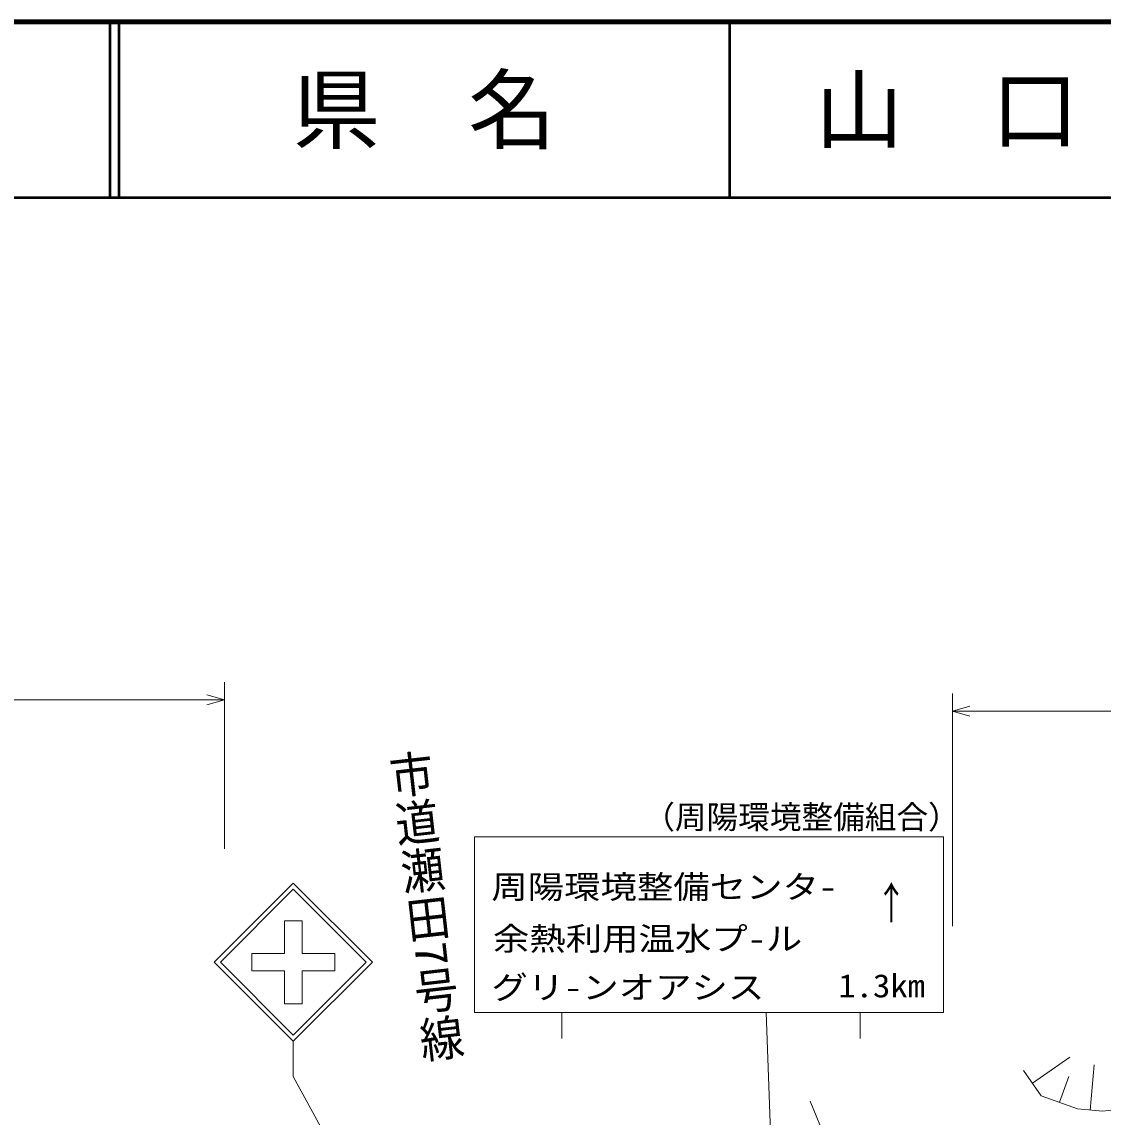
# Model space of a CAD drawing. Units: millimetres, scale not verified. Extents: x 40000 to 680000, y 20000 to 380000.
# Drawn here: x 292740 to 354250, y 317674 to 380000 of the extents above; entities that cross this region are included whole.
import ezdxf
from ezdxf.enums import TextEntityAlignment as Align

# ---------------------------------------------------------------- set-up
doc = ezdxf.new("R2010")
doc.units = ezdxf.units.MM
doc.header["$LTSCALE"] = 1000
for name, color, linetype, lineweight in [('M-BGD', 7, 'Continuous', 13), ('M-STR-HTXT', 7, 'Continuous', 13), ('M-STR-STRC', 7, 'Continuous', 13), ('M-TTL', 2, 'Continuous', 140), ('M-TTL-LINE', 7, 'Continuous', 50)]:
    doc.layers.add(name, color=color, linetype=linetype, lineweight=lineweight)
doc.layers.add('M-BGD-HTXT', color=7, linetype='Continuous')
doc.layers.add('M-TTL-TXT', color=7, linetype='Continuous')
doc.styles.add('@ＭＳ ゴシック', font='')
doc.styles.add('ＭＳ ゴシック', font='')
doc.styles.get('@ＭＳ ゴシック').set_extended_font_data('@MS Gothic')
doc.styles.get('ＭＳ ゴシック').set_extended_font_data('MS Gothic')

msp = doc.modelspace()

# ---------------------------------------------------------------- linework, layer by layer
at = {"layer": 'M-BGD'}
for p, q in [((350227, 319611), (352351, 321089)), ((353515, 318077), (353738, 320645)), ((350728, 318891), (349726, 320331)), ((351761, 318515), (352294, 319981)), ((341652, 308684), (337578, 318578)), ((352795, 318140), (350728, 318891)), ((354235, 318015), (352795, 318140)), ((357303, 318390), (354235, 318015))]:
    msp.add_line(p, q, dxfattribs=at)
at = {"layer": 'M-STR-HTXT'}
for p, q in [((304268, 342423), (304268, 332941)), ((303268, 341703), (304268, 341423)), ((345673, 328545), (345673, 341773)), ((102419, 341423), (304268, 341423)), ((304268, 341423), (303268, 341143)), ((345673, 340773), (346673, 341053)), ((346673, 340493), (345673, 340773)), ((345673, 340773), (568875, 340773))]:
    msp.add_line(p, q, dxfattribs=at)
at = {"layer": 'M-STR-STRC'}
for p, q in [((318492, 333621), (345168, 333621)), ((318492, 323621), (318492, 333621)), ((345168, 333621), (345168, 323621)), ((303677, 326489), (308177, 330989)), ((312677, 326489), (308177, 330989)), ((304030, 326489), (308177, 330636)), ((312324, 326489), (308177, 330636)), ((307678, 326989), (307678, 328849)), ((307678, 328849), (308678, 328849)), ((307678, 328849), (308678, 328849)), ((307678, 328849), (307678, 326989)), ((308678, 328849), (308678, 326989)), ((308678, 328849), (308678, 326989)), ((305817, 326989), (307678, 326989)), ((305817, 326989), (305817, 325989)), ((305817, 326989), (305817, 325989)), ((305817, 326989), (307678, 326989)), ((308678, 326989), (310537, 326989)), ((308678, 326989), (310537, 326989)), ((310537, 326989), (310537, 325989)), ((310537, 326989), (310537, 325989)), ((303677, 326489), (308177, 321988)), ((304030, 326489), (308177, 322342)), ((307678, 325989), (305817, 325989)), ((305817, 325989), (307678, 325989)), ((307677, 324129), (307678, 325989)), ((307678, 325989), (307677, 324129)), ((308177, 322342), (312324, 326489)), ((308177, 321989), (312677, 326489)), ((308678, 325989), (308677, 324129)), ((308678, 325989), (308677, 324129)), ((310537, 325989), (308678, 325989)), ((308678, 325989), (310537, 325989)), ((308677, 324129), (307677, 324129)), ((307677, 324129), (308677, 324129)), ((345168, 323621), (318492, 323621)), ((323466, 323621), (323466, 322141)), ((335076, 323621), (336058, 297722)), ((340434, 323621), (340434, 322141)), ((308177, 321989), (308177, 319989)), ((315035, 307436), (308177, 319989))]:
    msp.add_line(p, q, dxfattribs=at)
at = {"layer": 'M-TTL'}
msp.add_line((680000, 380000), (40000, 380000), dxfattribs=at)
at = {"layer": 'M-TTL-LINE'}
for p, q in [((297750, 380000), (297750, 370000)), ((298250, 380000), (298250, 370000)), ((333000, 380000), (333000, 370000)), ((40000, 370000), (680000, 370000))]:
    msp.add_line(p, q, dxfattribs=at)

# ---------------------------------------------------------------- texts
at = {"layer": 'M-BGD-HTXT', "style": '@ＭＳ ゴシック', "width": 1.1}
msp.add_text('市道瀬田7号線', height=1833, rotation=276.5, dxfattribs=at).set_placement((314724, 338560), align=Align.MIDDLE_LEFT)
at = {"layer": 'M-STR-STRC', "style": 'ＭＳ ゴシック'}
msp.add_text('（周陽環境整備組合）', height=1320, dxfattribs=at).set_placement((328091, 333693), align=Align.BOTTOM_LEFT)
for s, height, width, p in [('周陽環境整備センタ-', 1320, 1.15, (319447, 329719)), ('↑', 1833, 0.7, (341327, 328398)), ('余熱利用温水プ-ル', 1320, 1.15, (319536, 326771)), ('グリ-ンオアシス', 1320, 1.15, (319447, 324003)), ('1.3km', 1320, 1.1, (339184, 324092))]:
    msp.add_text(s, height=height, dxfattribs=dict(at, width=width)).set_placement(p, align=Align.BOTTOM_LEFT)
at = {"layer": 'M-TTL-TXT', "style": 'ＭＳ ゴシック'}
for s, p in [('県\u3000名', (315625, 375000)), ('山\u3000口\u3000県', (350375, 375000))]:
    msp.add_text(s, height=3666, dxfattribs=at).set_placement(p, align=Align.MIDDLE_CENTER)

doc.saveas('drawing.dxf')
